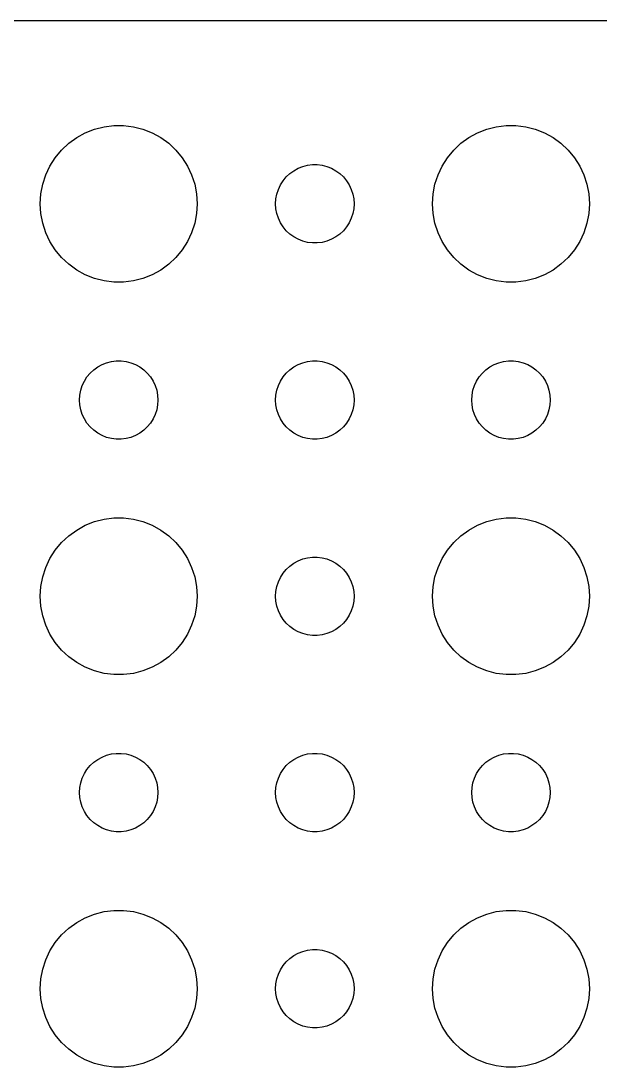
# Model space of a CAD drawing. Header units: metres. Extents: x -37 to 37, y 131 to 373.
# Drawn here: x -3.74 to 18.41, y 165.01 to 204.99 of the extents above; entities that cross this region are included whole.
import ezdxf

# ---------------------------------------------------------------- set-up
doc = ezdxf.new("R2010")
doc.units = ezdxf.units.M

msp = doc.modelspace()

# ---------------------------------------------------------------- linework, layer by layer
for p, q in [((32.3139, 204.99), (-32.3139, 204.99)), ((-1.27733, 200.714), (-0.92705, 200.853)), ((-0.92705, 200.853), (-0.56213, 200.947)), ((-0.56213, 200.947), (-0.18837, 200.994)), ((-0.18837, 200.994), (0.18837, 200.994)), ((0.18837, 200.994), (0.56213, 200.947)), ((0.56213, 200.947), (0.92705, 200.853)), ((0.92705, 200.853), (1.27733, 200.714)), ((13.7227, 200.714), (14.0729, 200.853)), ((14.0729, 200.853), (14.4379, 200.947)), ((14.4379, 200.947), (14.8116, 200.994)), ((14.8116, 200.994), (15.1884, 200.994)), ((15.1884, 200.994), (15.5621, 200.947)), ((15.5621, 200.947), (15.927, 200.853)), ((15.927, 200.853), (16.2773, 200.714)), ((-1.91226, 200.312), (-1.60747, 200.533)), ((-1.60747, 200.533), (-1.27733, 200.714)), ((1.27733, 200.714), (1.60747, 200.533)), ((1.60747, 200.533), (1.91226, 200.312)), ((13.0877, 200.312), (13.3925, 200.533)), ((13.3925, 200.533), (13.7227, 200.714)), ((16.2773, 200.714), (16.6075, 200.533)), ((16.6075, 200.533), (16.9123, 200.312)), ((-2.42705, 199.763), (-2.1869, 200.054)), ((-2.1869, 200.054), (-1.91226, 200.312)), ((1.91226, 200.312), (2.1869, 200.054)), ((2.1869, 200.054), (2.42705, 199.763)), ((12.5729, 199.763), (12.8131, 200.054)), ((12.8131, 200.054), (13.0877, 200.312)), ((16.9123, 200.312), (17.1869, 200.054)), ((17.1869, 200.054), (17.427, 199.763)), ((-2.62891, 199.445), (-2.42705, 199.763)), ((2.42705, 199.763), (2.62891, 199.445)), ((12.3711, 199.445), (12.5729, 199.763)), ((17.427, 199.763), (17.6289, 199.445)), ((-2.78932, 199.104), (-2.62891, 199.445)), ((2.62891, 199.445), (2.78932, 199.104)), ((6.40654, 199.027), (6.54385, 199.156)), ((6.54385, 199.156), (6.69626, 199.266)), ((6.69626, 199.266), (6.86133, 199.357)), ((6.86133, 199.357), (7.03647, 199.427)), ((7.03647, 199.427), (7.21892, 199.473)), ((7.21892, 199.473), (7.40581, 199.497)), ((7.40581, 199.497), (7.59418, 199.497)), ((7.59418, 199.497), (7.78107, 199.473)), ((7.78107, 199.473), (7.96352, 199.427)), ((7.96352, 199.427), (8.13866, 199.357)), ((8.13866, 199.357), (8.30373, 199.266)), ((8.30373, 199.266), (8.45613, 199.156)), ((8.45613, 199.156), (8.59344, 199.027)), ((12.2107, 199.104), (12.3711, 199.445)), ((17.6289, 199.445), (17.7893, 199.104)), ((-2.97633, 198.376), (-2.90575, 198.746)), ((-2.90575, 198.746), (-2.78932, 199.104)), ((2.78932, 199.104), (2.90575, 198.746)), ((2.90575, 198.746), (2.97633, 198.376)), ((6.10533, 198.552), (6.18553, 198.723)), ((6.18553, 198.723), (6.28647, 198.882)), ((6.28647, 198.882), (6.40654, 199.027)), ((8.59344, 199.027), (8.71352, 198.882)), ((8.71352, 198.882), (8.81445, 198.723)), ((8.81445, 198.723), (8.89465, 198.552)), ((12.0237, 198.376), (12.0942, 198.746)), ((12.0942, 198.746), (12.2107, 199.104)), ((17.7893, 199.104), (17.9057, 198.746)), ((17.9057, 198.746), (17.9763, 198.376)), ((-3, 198), (-2.97633, 198.376)), ((2.97633, 198.376), (3, 198)), ((6.01183, 198.188), (6.04712, 198.373)), ((6.04712, 198.373), (6.10533, 198.552)), ((8.89465, 198.552), (8.95287, 198.373)), ((8.95287, 198.373), (8.98816, 198.188)), ((12, 198), (12.0237, 198.376)), ((17.9763, 198.376), (18, 198)), ((-2.97633, 197.624), (-3, 198)), ((3, 198), (2.97633, 197.624)), ((6, 198), (6.01183, 198.188)), ((6.01183, 197.812), (6, 198)), ((8.98816, 198.188), (9, 198)), ((9, 198), (8.98816, 197.812)), ((12.0237, 197.624), (12, 198)), ((18, 198), (17.9763, 197.624)), ((-2.90575, 197.254), (-2.97633, 197.624)), ((2.97633, 197.624), (2.90575, 197.254)), ((6.04712, 197.627), (6.01183, 197.812)), ((6.10533, 197.448), (6.04712, 197.627)), ((8.95287, 197.627), (8.89465, 197.448)), ((8.98816, 197.812), (8.95287, 197.627)), ((12.0942, 197.254), (12.0237, 197.624)), ((17.9763, 197.624), (17.9057, 197.254)), ((-2.78932, 196.896), (-2.90575, 197.254)), ((2.90575, 197.254), (2.78932, 196.896)), ((6.18553, 197.277), (6.10533, 197.448)), ((6.28647, 197.118), (6.18553, 197.277)), ((8.81445, 197.277), (8.71352, 197.118)), ((8.89465, 197.448), (8.81445, 197.277)), ((12.2107, 196.896), (12.0942, 197.254)), ((17.9057, 197.254), (17.7893, 196.896)), ((-2.62891, 196.555), (-2.78932, 196.896)), ((2.78932, 196.896), (2.62891, 196.555)), ((6.40654, 196.973), (6.28647, 197.118)), ((6.54385, 196.844), (6.40654, 196.973)), ((6.69626, 196.734), (6.54385, 196.844)), ((6.86133, 196.643), (6.69626, 196.734)), ((8.30373, 196.734), (8.13866, 196.643)), ((8.45613, 196.844), (8.30373, 196.734)), ((8.59344, 196.973), (8.45613, 196.844)), ((8.71352, 197.118), (8.59344, 196.973)), ((12.3711, 196.555), (12.2107, 196.896)), ((17.7893, 196.896), (17.6289, 196.555)), ((-2.42705, 196.237), (-2.62891, 196.555)), ((2.62891, 196.555), (2.42705, 196.237)), ((7.03647, 196.573), (6.86133, 196.643)), ((7.21892, 196.527), (7.03647, 196.573)), ((7.40581, 196.503), (7.21892, 196.527)), ((7.59418, 196.503), (7.40581, 196.503)), ((7.78107, 196.527), (7.59418, 196.503)), ((7.96352, 196.573), (7.78107, 196.527)), ((8.13866, 196.643), (7.96352, 196.573)), ((12.5729, 196.237), (12.3711, 196.555)), ((17.6289, 196.555), (17.427, 196.237)), ((-2.1869, 195.946), (-2.42705, 196.237)), ((-1.91226, 195.688), (-2.1869, 195.946)), ((2.1869, 195.946), (1.91226, 195.688)), ((2.42705, 196.237), (2.1869, 195.946)), ((12.8131, 195.946), (12.5729, 196.237)), ((13.0877, 195.688), (12.8131, 195.946)), ((17.1869, 195.946), (16.9123, 195.688)), ((17.427, 196.237), (17.1869, 195.946)), ((-1.60747, 195.467), (-1.91226, 195.688)), ((1.91226, 195.688), (1.60747, 195.467)), ((13.3925, 195.467), (13.0877, 195.688)), ((16.9123, 195.688), (16.6075, 195.467)), ((-1.27733, 195.286), (-1.60747, 195.467)), ((-0.92705, 195.147), (-1.27733, 195.286)), ((-0.56213, 195.053), (-0.92705, 195.147)), ((0.92705, 195.147), (0.56213, 195.053)), ((1.27733, 195.286), (0.92705, 195.147)), ((1.60747, 195.467), (1.27733, 195.286)), ((13.7227, 195.286), (13.3925, 195.467)), ((14.0729, 195.147), (13.7227, 195.286)), ((14.4379, 195.053), (14.0729, 195.147)), ((15.927, 195.147), (15.5621, 195.053)), ((16.2773, 195.286), (15.927, 195.147)), ((16.6075, 195.467), (16.2773, 195.286)), ((-0.18837, 195.006), (-0.56213, 195.053)), ((0.18837, 195.006), (-0.18837, 195.006)), ((0.56213, 195.053), (0.18837, 195.006)), ((14.8116, 195.006), (14.4379, 195.053)), ((15.1884, 195.006), (14.8116, 195.006)), ((15.5621, 195.053), (15.1884, 195.006)), ((-0.63866, 191.857), (-0.46352, 191.927)), ((-0.46352, 191.927), (-0.28107, 191.973)), ((-0.28107, 191.973), (-0.09418, 191.997)), ((-0.09418, 191.997), (0.09418, 191.997)), ((0.09418, 191.997), (0.28107, 191.973)), ((0.28107, 191.973), (0.46352, 191.927)), ((0.46352, 191.927), (0.63866, 191.857)), ((6.86133, 191.857), (7.03647, 191.927)), ((7.03647, 191.927), (7.21892, 191.973)), ((7.21892, 191.973), (7.40581, 191.997)), ((7.40581, 191.997), (7.59418, 191.997)), ((7.59418, 191.997), (7.78107, 191.973)), ((7.78107, 191.973), (7.96352, 191.927)), ((7.96352, 191.927), (8.13866, 191.857)), ((14.3613, 191.857), (14.5365, 191.927)), ((14.5365, 191.927), (14.7189, 191.973)), ((14.7189, 191.973), (14.9058, 191.997)), ((14.9058, 191.997), (15.0942, 191.997)), ((15.0942, 191.997), (15.2811, 191.973)), ((15.2811, 191.973), (15.4635, 191.927)), ((15.4635, 191.927), (15.6387, 191.857)), ((-1.21352, 191.382), (-1.09344, 191.527)), ((-1.09344, 191.527), (-0.95613, 191.656)), ((-0.95613, 191.656), (-0.80373, 191.766)), ((-0.80373, 191.766), (-0.63866, 191.857)), ((0.63866, 191.857), (0.80373, 191.766)), ((0.80373, 191.766), (0.95613, 191.656)), ((0.95613, 191.656), (1.09344, 191.527)), ((1.09344, 191.527), (1.21352, 191.382)), ((6.28647, 191.382), (6.40654, 191.527)), ((6.40654, 191.527), (6.54385, 191.656)), ((6.54385, 191.656), (6.69626, 191.766)), ((6.69626, 191.766), (6.86133, 191.857)), ((8.13866, 191.857), (8.30373, 191.766)), ((8.30373, 191.766), (8.45613, 191.656)), ((8.45613, 191.656), (8.59344, 191.527)), ((8.59344, 191.527), (8.71352, 191.382)), ((13.7865, 191.382), (13.9065, 191.527)), ((13.9065, 191.527), (14.0439, 191.656)), ((14.0439, 191.656), (14.1963, 191.766)), ((14.1963, 191.766), (14.3613, 191.857)), ((15.6387, 191.857), (15.8037, 191.766)), ((15.8037, 191.766), (15.9561, 191.656)), ((15.9561, 191.656), (16.0934, 191.527)), ((16.0934, 191.527), (16.2135, 191.382)), ((-1.39465, 191.052), (-1.31445, 191.223)), ((-1.31445, 191.223), (-1.21352, 191.382)), ((1.21352, 191.382), (1.31445, 191.223)), ((1.31445, 191.223), (1.39465, 191.052)), ((6.10533, 191.052), (6.18553, 191.223)), ((6.18553, 191.223), (6.28647, 191.382)), ((8.71352, 191.382), (8.81445, 191.223)), ((8.81445, 191.223), (8.89465, 191.052)), ((13.6053, 191.052), (13.6855, 191.223)), ((13.6855, 191.223), (13.7865, 191.382)), ((16.2135, 191.382), (16.3145, 191.223)), ((16.3145, 191.223), (16.3947, 191.052)), ((-1.48816, 190.688), (-1.45287, 190.873)), ((-1.45287, 190.873), (-1.39465, 191.052)), ((1.39465, 191.052), (1.45287, 190.873)), ((1.45287, 190.873), (1.48816, 190.688)), ((6.01183, 190.688), (6.04712, 190.873)), ((6.04712, 190.873), (6.10533, 191.052)), ((8.89465, 191.052), (8.95287, 190.873)), ((8.95287, 190.873), (8.98816, 190.688)), ((13.5118, 190.688), (13.5471, 190.873)), ((13.5471, 190.873), (13.6053, 191.052)), ((16.3947, 191.052), (16.4529, 190.873)), ((16.4529, 190.873), (16.4882, 190.688)), ((-1.5, 190.5), (-1.48816, 190.688)), ((-1.48816, 190.312), (-1.5, 190.5)), ((1.48816, 190.688), (1.5, 190.5)), ((1.5, 190.5), (1.48816, 190.312)), ((6, 190.5), (6.01183, 190.688)), ((6.01183, 190.312), (6, 190.5)), ((8.98816, 190.688), (9, 190.5)), ((9, 190.5), (8.98816, 190.312)), ((13.5, 190.5), (13.5118, 190.688)), ((13.5118, 190.312), (13.5, 190.5)), ((16.4882, 190.688), (16.5, 190.5)), ((16.5, 190.5), (16.4882, 190.312)), ((-1.45287, 190.127), (-1.48816, 190.312)), ((-1.39465, 189.948), (-1.45287, 190.127)), ((-1.31445, 189.777), (-1.39465, 189.948)), ((1.39465, 189.948), (1.31445, 189.777)), ((1.45287, 190.127), (1.39465, 189.948)), ((1.48816, 190.312), (1.45287, 190.127)), ((6.04712, 190.127), (6.01183, 190.312)), ((6.10533, 189.948), (6.04712, 190.127)), ((6.18553, 189.777), (6.10533, 189.948)), ((8.89465, 189.948), (8.81445, 189.777)), ((8.95287, 190.127), (8.89465, 189.948)), ((8.98816, 190.312), (8.95287, 190.127)), ((13.5471, 190.127), (13.5118, 190.312)), ((13.6053, 189.948), (13.5471, 190.127)), ((13.6855, 189.777), (13.6053, 189.948)), ((16.3947, 189.948), (16.3145, 189.777)), ((16.4529, 190.127), (16.3947, 189.948)), ((16.4882, 190.312), (16.4529, 190.127)), ((-1.21352, 189.618), (-1.31445, 189.777)), ((-1.09344, 189.473), (-1.21352, 189.618)), ((1.21352, 189.618), (1.09344, 189.473)), ((1.31445, 189.777), (1.21352, 189.618)), ((6.28647, 189.618), (6.18553, 189.777)), ((6.40654, 189.473), (6.28647, 189.618)), ((8.71352, 189.618), (8.59344, 189.473)), ((8.81445, 189.777), (8.71352, 189.618)), ((13.7865, 189.618), (13.6855, 189.777)), ((13.9065, 189.473), (13.7865, 189.618)), ((16.2135, 189.618), (16.0934, 189.473)), ((16.3145, 189.777), (16.2135, 189.618)), ((-0.95613, 189.344), (-1.09344, 189.473)), ((-0.80373, 189.234), (-0.95613, 189.344)), ((-0.63866, 189.143), (-0.80373, 189.234)), ((-0.46352, 189.073), (-0.63866, 189.143)), ((0.63866, 189.143), (0.46352, 189.073)), ((0.80373, 189.234), (0.63866, 189.143)), ((0.95613, 189.344), (0.80373, 189.234)), ((1.09344, 189.473), (0.95613, 189.344)), ((6.54385, 189.344), (6.40654, 189.473)), ((6.69626, 189.234), (6.54385, 189.344)), ((6.86133, 189.143), (6.69626, 189.234)), ((7.03647, 189.073), (6.86133, 189.143)), ((8.13866, 189.143), (7.96352, 189.073)), ((8.30373, 189.234), (8.13866, 189.143)), ((8.45613, 189.344), (8.30373, 189.234)), ((8.59344, 189.473), (8.45613, 189.344)), ((14.0439, 189.344), (13.9065, 189.473)), ((14.1963, 189.234), (14.0439, 189.344)), ((14.3613, 189.143), (14.1963, 189.234)), ((14.5365, 189.073), (14.3613, 189.143)), ((15.6387, 189.143), (15.4635, 189.073)), ((15.8037, 189.234), (15.6387, 189.143)), ((15.9561, 189.344), (15.8037, 189.234)), ((16.0934, 189.473), (15.9561, 189.344)), ((-0.28107, 189.027), (-0.46352, 189.073)), ((-0.09418, 189.003), (-0.28107, 189.027)), ((0.09418, 189.003), (-0.09418, 189.003)), ((0.28107, 189.027), (0.09418, 189.003)), ((0.46352, 189.073), (0.28107, 189.027)), ((7.21892, 189.027), (7.03647, 189.073)), ((7.40581, 189.003), (7.21892, 189.027)), ((7.59418, 189.003), (7.40581, 189.003)), ((7.78107, 189.027), (7.59418, 189.003)), ((7.96352, 189.073), (7.78107, 189.027)), ((14.7189, 189.027), (14.5365, 189.073)), ((14.9058, 189.003), (14.7189, 189.027)), ((15.0942, 189.003), (14.9058, 189.003)), ((15.2811, 189.027), (15.0942, 189.003)), ((15.4635, 189.073), (15.2811, 189.027)), ((-0.92705, 185.853), (-0.56213, 185.947)), ((-0.56213, 185.947), (-0.18837, 185.994)), ((-0.18837, 185.994), (0.18837, 185.994)), ((0.18837, 185.994), (0.56213, 185.947)), ((0.56213, 185.947), (0.92705, 185.853)), ((14.0729, 185.853), (14.4379, 185.947)), ((14.4379, 185.947), (14.8116, 185.994)), ((14.8116, 185.994), (15.1884, 185.994)), ((15.1884, 185.994), (15.5621, 185.947)), ((15.5621, 185.947), (15.927, 185.853)), ((-1.91226, 185.312), (-1.60747, 185.533)), ((-1.60747, 185.533), (-1.27733, 185.714)), ((-1.27733, 185.714), (-0.92705, 185.853)), ((0.92705, 185.853), (1.27733, 185.714)), ((1.27733, 185.714), (1.60747, 185.533)), ((1.60747, 185.533), (1.91226, 185.312)), ((13.0877, 185.312), (13.3925, 185.533)), ((13.3925, 185.533), (13.7227, 185.714)), ((13.7227, 185.714), (14.0729, 185.853)), ((15.927, 185.853), (16.2773, 185.714)), ((16.2773, 185.714), (16.6075, 185.533)), ((16.6075, 185.533), (16.9123, 185.312)), ((-2.1869, 185.054), (-1.91226, 185.312)), ((1.91226, 185.312), (2.1869, 185.054)), ((12.8131, 185.054), (13.0877, 185.312)), ((16.9123, 185.312), (17.1869, 185.054)), ((-2.62891, 184.445), (-2.42705, 184.763)), ((-2.42705, 184.763), (-2.1869, 185.054)), ((2.1869, 185.054), (2.42705, 184.763)), ((2.42705, 184.763), (2.62891, 184.445)), ((12.3711, 184.445), (12.5729, 184.763)), ((12.5729, 184.763), (12.8131, 185.054)), ((17.1869, 185.054), (17.427, 184.763)), ((17.427, 184.763), (17.6289, 184.445)), ((-2.78932, 184.104), (-2.62891, 184.445)), ((2.62891, 184.445), (2.78932, 184.104)), ((6.69626, 184.266), (6.86133, 184.357)), ((6.86133, 184.357), (7.03647, 184.427)), ((7.03647, 184.427), (7.21892, 184.473)), ((7.21892, 184.473), (7.40581, 184.497)), ((7.40581, 184.497), (7.59418, 184.497)), ((7.59418, 184.497), (7.78107, 184.473)), ((7.78107, 184.473), (7.96352, 184.427)), ((7.96352, 184.427), (8.13866, 184.357)), ((8.13866, 184.357), (8.30373, 184.266)), ((12.2107, 184.104), (12.3711, 184.445)), ((17.6289, 184.445), (17.7893, 184.104)), ((-2.90575, 183.746), (-2.78932, 184.104)), ((2.78932, 184.104), (2.90575, 183.746)), ((6.28647, 183.882), (6.40654, 184.027)), ((6.40654, 184.027), (6.54385, 184.156)), ((6.54385, 184.156), (6.69626, 184.266)), ((8.30373, 184.266), (8.45613, 184.156)), ((8.45613, 184.156), (8.59344, 184.027)), ((8.59344, 184.027), (8.71352, 183.882)), ((12.0942, 183.746), (12.2107, 184.104)), ((17.7893, 184.104), (17.9057, 183.746)), ((-2.97633, 183.376), (-2.90575, 183.746)), ((2.90575, 183.746), (2.97633, 183.376)), ((6.04712, 183.373), (6.10533, 183.552)), ((6.10533, 183.552), (6.18553, 183.723)), ((6.18553, 183.723), (6.28647, 183.882)), ((8.71352, 183.882), (8.81445, 183.723)), ((8.81445, 183.723), (8.89465, 183.552)), ((8.89465, 183.552), (8.95287, 183.373)), ((12.0237, 183.376), (12.0942, 183.746)), ((17.9057, 183.746), (17.9763, 183.376)), ((-3, 183), (-2.97633, 183.376)), ((2.97633, 183.376), (3, 183)), ((6, 183), (6.01183, 183.188)), ((6.01183, 183.188), (6.04712, 183.373)), ((8.95287, 183.373), (8.98816, 183.188)), ((8.98816, 183.188), (9, 183)), ((12, 183), (12.0237, 183.376)), ((17.9763, 183.376), (18, 183)), ((-2.97633, 182.624), (-3, 183)), ((3, 183), (2.97633, 182.624)), ((6.01183, 182.812), (6, 183)), ((6.04712, 182.627), (6.01183, 182.812)), ((8.98816, 182.812), (8.95287, 182.627)), ((9, 183), (8.98816, 182.812)), ((12.0237, 182.624), (12, 183)), ((18, 183), (17.9763, 182.624)), ((-2.90575, 182.254), (-2.97633, 182.624)), ((2.97633, 182.624), (2.90575, 182.254)), ((6.10533, 182.448), (6.04712, 182.627)), ((6.18553, 182.277), (6.10533, 182.448)), ((8.89465, 182.448), (8.81445, 182.277)), ((8.95287, 182.627), (8.89465, 182.448)), ((12.0942, 182.254), (12.0237, 182.624)), ((17.9763, 182.624), (17.9057, 182.254)), ((-2.78932, 181.896), (-2.90575, 182.254)), ((2.90575, 182.254), (2.78932, 181.896)), ((6.28647, 182.118), (6.18553, 182.277)), ((6.40654, 181.973), (6.28647, 182.118)), ((6.54385, 181.844), (6.40654, 181.973)), ((8.59344, 181.973), (8.45613, 181.844)), ((8.71352, 182.118), (8.59344, 181.973)), ((8.81445, 182.277), (8.71352, 182.118)), ((12.2107, 181.896), (12.0942, 182.254)), ((17.9057, 182.254), (17.7893, 181.896)), ((-2.62891, 181.555), (-2.78932, 181.896)), ((-2.42705, 181.237), (-2.62891, 181.555)), ((2.62891, 181.555), (2.42705, 181.237)), ((2.78932, 181.896), (2.62891, 181.555)), ((6.69626, 181.734), (6.54385, 181.844)), ((6.86133, 181.643), (6.69626, 181.734)), ((7.03647, 181.573), (6.86133, 181.643)), ((7.21892, 181.527), (7.03647, 181.573)), ((7.96352, 181.573), (7.78107, 181.527)), ((8.13866, 181.643), (7.96352, 181.573)), ((8.30373, 181.734), (8.13866, 181.643)), ((8.45613, 181.844), (8.30373, 181.734)), ((12.3711, 181.555), (12.2107, 181.896)), ((12.5729, 181.237), (12.3711, 181.555)), ((17.6289, 181.555), (17.427, 181.237)), ((17.7893, 181.896), (17.6289, 181.555)), ((-2.1869, 180.946), (-2.42705, 181.237)), ((2.42705, 181.237), (2.1869, 180.946)), ((7.40581, 181.503), (7.21892, 181.527)), ((7.59418, 181.503), (7.40581, 181.503)), ((7.78107, 181.527), (7.59418, 181.503)), ((12.8131, 180.946), (12.5729, 181.237)), ((17.427, 181.237), (17.1869, 180.946)), ((-1.91226, 180.688), (-2.1869, 180.946)), ((2.1869, 180.946), (1.91226, 180.688)), ((13.0877, 180.688), (12.8131, 180.946)), ((17.1869, 180.946), (16.9123, 180.688)), ((-1.60747, 180.467), (-1.91226, 180.688)), ((-1.27733, 180.286), (-1.60747, 180.467)), ((1.60747, 180.467), (1.27733, 180.286)), ((1.91226, 180.688), (1.60747, 180.467)), ((13.3925, 180.467), (13.0877, 180.688)), ((13.7227, 180.286), (13.3925, 180.467)), ((16.6075, 180.467), (16.2773, 180.286)), ((16.9123, 180.688), (16.6075, 180.467)), ((-0.92705, 180.147), (-1.27733, 180.286)), ((-0.56213, 180.053), (-0.92705, 180.147)), ((-0.18837, 180.006), (-0.56213, 180.053)), ((0.18837, 180.006), (-0.18837, 180.006)), ((0.56213, 180.053), (0.18837, 180.006)), ((0.92705, 180.147), (0.56213, 180.053)), ((1.27733, 180.286), (0.92705, 180.147)), ((14.0729, 180.147), (13.7227, 180.286)), ((14.4379, 180.053), (14.0729, 180.147)), ((14.8116, 180.006), (14.4379, 180.053)), ((15.1884, 180.006), (14.8116, 180.006)), ((15.5621, 180.053), (15.1884, 180.006)), ((15.927, 180.147), (15.5621, 180.053)), ((16.2773, 180.286), (15.927, 180.147)), ((-0.95613, 176.656), (-0.80373, 176.766)), ((-0.80373, 176.766), (-0.63866, 176.857)), ((-0.63866, 176.857), (-0.46352, 176.927)), ((-0.46352, 176.927), (-0.28107, 176.973)), ((-0.28107, 176.973), (-0.09418, 176.997)), ((-0.09418, 176.997), (0.09418, 176.997)), ((0.09418, 176.997), (0.28107, 176.973)), ((0.28107, 176.973), (0.46352, 176.927)), ((0.46352, 176.927), (0.63866, 176.857)), ((0.63866, 176.857), (0.80373, 176.766)), ((0.80373, 176.766), (0.95613, 176.656)), ((6.54385, 176.656), (6.69626, 176.766)), ((6.69626, 176.766), (6.86133, 176.857)), ((6.86133, 176.857), (7.03647, 176.927)), ((7.03647, 176.927), (7.21892, 176.973)), ((7.21892, 176.973), (7.40581, 176.997)), ((7.40581, 176.997), (7.59418, 176.997)), ((7.59418, 176.997), (7.78107, 176.973)), ((7.78107, 176.973), (7.96352, 176.927)), ((7.96352, 176.927), (8.13866, 176.857)), ((8.13866, 176.857), (8.30373, 176.766)), ((8.30373, 176.766), (8.45613, 176.656)), ((14.0439, 176.656), (14.1963, 176.766)), ((14.1963, 176.766), (14.3613, 176.857)), ((14.3613, 176.857), (14.5365, 176.927)), ((14.5365, 176.927), (14.7189, 176.973)), ((14.7189, 176.973), (14.9058, 176.997)), ((14.9058, 176.997), (15.0942, 176.997)), ((15.0942, 176.997), (15.2811, 176.973)), ((15.2811, 176.973), (15.4635, 176.927)), ((15.4635, 176.927), (15.6387, 176.857)), ((15.6387, 176.857), (15.8037, 176.766)), ((15.8037, 176.766), (15.9561, 176.656)), ((-1.31445, 176.223), (-1.21352, 176.382)), ((-1.21352, 176.382), (-1.09344, 176.527)), ((-1.09344, 176.527), (-0.95613, 176.656)), ((0.95613, 176.656), (1.09344, 176.527)), ((1.09344, 176.527), (1.21352, 176.382)), ((1.21352, 176.382), (1.31445, 176.223)), ((6.18553, 176.223), (6.28647, 176.382)), ((6.28647, 176.382), (6.40654, 176.527)), ((6.40654, 176.527), (6.54385, 176.656)), ((8.45613, 176.656), (8.59344, 176.527)), ((8.59344, 176.527), (8.71352, 176.382)), ((8.71352, 176.382), (8.81445, 176.223)), ((13.6855, 176.223), (13.7865, 176.382)), ((13.7865, 176.382), (13.9065, 176.527)), ((13.9065, 176.527), (14.0439, 176.656)), ((15.9561, 176.656), (16.0934, 176.527)), ((16.0934, 176.527), (16.2135, 176.382)), ((16.2135, 176.382), (16.3145, 176.223)), ((-1.45287, 175.873), (-1.39465, 176.052)), ((-1.39465, 176.052), (-1.31445, 176.223)), ((1.31445, 176.223), (1.39465, 176.052)), ((1.39465, 176.052), (1.45287, 175.873)), ((6.04712, 175.873), (6.10533, 176.052)), ((6.10533, 176.052), (6.18553, 176.223)), ((8.81445, 176.223), (8.89465, 176.052)), ((8.89465, 176.052), (8.95287, 175.873)), ((13.5471, 175.873), (13.6053, 176.052)), ((13.6053, 176.052), (13.6855, 176.223)), ((16.3145, 176.223), (16.3947, 176.052)), ((16.3947, 176.052), (16.4529, 175.873)), ((-1.5, 175.5), (-1.48816, 175.688)), ((-1.48816, 175.688), (-1.45287, 175.873)), ((1.45287, 175.873), (1.48816, 175.688)), ((1.48816, 175.688), (1.5, 175.5)), ((6, 175.5), (6.01183, 175.688)), ((6.01183, 175.688), (6.04712, 175.873)), ((8.95287, 175.873), (8.98816, 175.688)), ((8.98816, 175.688), (9, 175.5)), ((13.5, 175.5), (13.5118, 175.688)), ((13.5118, 175.688), (13.5471, 175.873)), ((16.4529, 175.873), (16.4882, 175.688)), ((16.4882, 175.688), (16.5, 175.5)), ((-1.48816, 175.312), (-1.5, 175.5)), ((-1.45287, 175.127), (-1.48816, 175.312)), ((1.48816, 175.312), (1.45287, 175.127)), ((1.5, 175.5), (1.48816, 175.312)), ((6.01183, 175.312), (6, 175.5)), ((6.04712, 175.127), (6.01183, 175.312)), ((8.98816, 175.312), (8.95287, 175.127)), ((9, 175.5), (8.98816, 175.312)), ((13.5118, 175.312), (13.5, 175.5)), ((13.5471, 175.127), (13.5118, 175.312)), ((16.4882, 175.312), (16.4529, 175.127)), ((16.5, 175.5), (16.4882, 175.312)), ((-1.39465, 174.948), (-1.45287, 175.127)), ((-1.31445, 174.777), (-1.39465, 174.948)), ((-1.21352, 174.618), (-1.31445, 174.777)), ((1.31445, 174.777), (1.21352, 174.618)), ((1.39465, 174.948), (1.31445, 174.777)), ((1.45287, 175.127), (1.39465, 174.948)), ((6.10533, 174.948), (6.04712, 175.127)), ((6.18553, 174.777), (6.10533, 174.948)), ((6.28647, 174.618), (6.18553, 174.777)), ((8.81445, 174.777), (8.71352, 174.618)), ((8.89465, 174.948), (8.81445, 174.777)), ((8.95287, 175.127), (8.89465, 174.948)), ((13.6053, 174.948), (13.5471, 175.127)), ((13.6855, 174.777), (13.6053, 174.948)), ((13.7865, 174.618), (13.6855, 174.777)), ((16.3145, 174.777), (16.2135, 174.618)), ((16.3947, 174.948), (16.3145, 174.777)), ((16.4529, 175.127), (16.3947, 174.948)), ((-1.09344, 174.473), (-1.21352, 174.618)), ((-0.95613, 174.344), (-1.09344, 174.473)), ((-0.80373, 174.234), (-0.95613, 174.344)), ((0.95613, 174.344), (0.80373, 174.234)), ((1.09344, 174.473), (0.95613, 174.344)), ((1.21352, 174.618), (1.09344, 174.473)), ((6.40654, 174.473), (6.28647, 174.618)), ((6.54385, 174.344), (6.40654, 174.473)), ((6.69626, 174.234), (6.54385, 174.344)), ((8.45613, 174.344), (8.30373, 174.234)), ((8.59344, 174.473), (8.45613, 174.344)), ((8.71352, 174.618), (8.59344, 174.473)), ((13.9065, 174.473), (13.7865, 174.618)), ((14.0439, 174.344), (13.9065, 174.473)), ((14.1963, 174.234), (14.0439, 174.344)), ((15.9561, 174.344), (15.8037, 174.234)), ((16.0934, 174.473), (15.9561, 174.344)), ((16.2135, 174.618), (16.0934, 174.473)), ((-0.63866, 174.143), (-0.80373, 174.234)), ((-0.46352, 174.073), (-0.63866, 174.143)), ((-0.28107, 174.027), (-0.46352, 174.073)), ((-0.09418, 174.003), (-0.28107, 174.027)), ((0.09418, 174.003), (-0.09418, 174.003)), ((0.28107, 174.027), (0.09418, 174.003)), ((0.46352, 174.073), (0.28107, 174.027)), ((0.63866, 174.143), (0.46352, 174.073)), ((0.80373, 174.234), (0.63866, 174.143)), ((6.86133, 174.143), (6.69626, 174.234)), ((7.03647, 174.073), (6.86133, 174.143)), ((7.21892, 174.027), (7.03647, 174.073)), ((7.40581, 174.003), (7.21892, 174.027)), ((7.59418, 174.003), (7.40581, 174.003)), ((7.78107, 174.027), (7.59418, 174.003)), ((7.96352, 174.073), (7.78107, 174.027)), ((8.13866, 174.143), (7.96352, 174.073)), ((8.30373, 174.234), (8.13866, 174.143)), ((14.3613, 174.143), (14.1963, 174.234)), ((14.5365, 174.073), (14.3613, 174.143)), ((14.7189, 174.027), (14.5365, 174.073)), ((14.9058, 174.003), (14.7189, 174.027)), ((15.0942, 174.003), (14.9058, 174.003)), ((15.2811, 174.027), (15.0942, 174.003)), ((15.4635, 174.073), (15.2811, 174.027)), ((15.6387, 174.143), (15.4635, 174.073)), ((15.8037, 174.234), (15.6387, 174.143)), ((-1.27733, 170.714), (-0.92705, 170.853)), ((-0.92705, 170.853), (-0.56213, 170.947)), ((-0.56213, 170.947), (-0.18837, 170.994)), ((-0.18837, 170.994), (0.18837, 170.994)), ((0.18837, 170.994), (0.56213, 170.947)), ((0.56213, 170.947), (0.92705, 170.853)), ((0.92705, 170.853), (1.27733, 170.714)), ((13.7227, 170.714), (14.0729, 170.853)), ((14.0729, 170.853), (14.4379, 170.947)), ((14.4379, 170.947), (14.8116, 170.994)), ((14.8116, 170.994), (15.1884, 170.994)), ((15.1884, 170.994), (15.5621, 170.947)), ((15.5621, 170.947), (15.927, 170.853)), ((15.927, 170.853), (16.2773, 170.714)), ((-1.91226, 170.312), (-1.60747, 170.533)), ((-1.60747, 170.533), (-1.27733, 170.714)), ((1.27733, 170.714), (1.60747, 170.533)), ((1.60747, 170.533), (1.91226, 170.312)), ((13.0877, 170.312), (13.3925, 170.533)), ((13.3925, 170.533), (13.7227, 170.714)), ((16.2773, 170.714), (16.6075, 170.533)), ((16.6075, 170.533), (16.9123, 170.312)), ((-2.42705, 169.763), (-2.1869, 170.054)), ((-2.1869, 170.054), (-1.91226, 170.312)), ((1.91226, 170.312), (2.1869, 170.054)), ((2.1869, 170.054), (2.42705, 169.763)), ((12.5729, 169.763), (12.8131, 170.054)), ((12.8131, 170.054), (13.0877, 170.312)), ((16.9123, 170.312), (17.1869, 170.054)), ((17.1869, 170.054), (17.427, 169.763)), ((-2.62891, 169.445), (-2.42705, 169.763)), ((2.42705, 169.763), (2.62891, 169.445)), ((12.3711, 169.445), (12.5729, 169.763)), ((17.427, 169.763), (17.6289, 169.445)), ((-2.78932, 169.104), (-2.62891, 169.445)), ((2.62891, 169.445), (2.78932, 169.104)), ((6.40654, 169.027), (6.54385, 169.156)), ((6.54385, 169.156), (6.69626, 169.266)), ((6.69626, 169.266), (6.86133, 169.357)), ((6.86133, 169.357), (7.03647, 169.427)), ((7.03647, 169.427), (7.21892, 169.473)), ((7.21892, 169.473), (7.40581, 169.497)), ((7.40581, 169.497), (7.59418, 169.497)), ((7.59418, 169.497), (7.78107, 169.473)), ((7.78107, 169.473), (7.96352, 169.427)), ((7.96352, 169.427), (8.13866, 169.357)), ((8.13866, 169.357), (8.30373, 169.266)), ((8.30373, 169.266), (8.45613, 169.156)), ((8.45613, 169.156), (8.59344, 169.027)), ((12.2107, 169.104), (12.3711, 169.445)), ((17.6289, 169.445), (17.7893, 169.104)), ((-2.97633, 168.376), (-2.90575, 168.746)), ((-2.90575, 168.746), (-2.78932, 169.104)), ((2.78932, 169.104), (2.90575, 168.746)), ((2.90575, 168.746), (2.97633, 168.376)), ((6.18553, 168.723), (6.28647, 168.882)), ((6.28647, 168.882), (6.40654, 169.027)), ((8.59344, 169.027), (8.71352, 168.882)), ((8.71352, 168.882), (8.81445, 168.723)), ((12.0237, 168.376), (12.0942, 168.746)), ((12.0942, 168.746), (12.2107, 169.104)), ((17.7893, 169.104), (17.9057, 168.746)), ((17.9057, 168.746), (17.9763, 168.376)), ((-3, 168), (-2.97633, 168.376)), ((2.97633, 168.376), (3, 168)), ((6.01183, 168.188), (6.04712, 168.373)), ((6.04712, 168.373), (6.10533, 168.552)), ((6.10533, 168.552), (6.18553, 168.723)), ((8.81445, 168.723), (8.89465, 168.552)), ((8.89465, 168.552), (8.95287, 168.373)), ((8.95287, 168.373), (8.98816, 168.188)), ((12, 168), (12.0237, 168.376)), ((17.9763, 168.376), (18, 168)), ((-2.97633, 167.624), (-3, 168)), ((3, 168), (2.97633, 167.624)), ((6, 168), (6.01183, 168.188)), ((6.01183, 167.812), (6, 168)), ((8.98816, 168.188), (9, 168)), ((9, 168), (8.98816, 167.812)), ((12.0237, 167.624), (12, 168)), ((18, 168), (17.9763, 167.624)), ((-2.90575, 167.254), (-2.97633, 167.624)), ((2.97633, 167.624), (2.90575, 167.254)), ((6.04712, 167.627), (6.01183, 167.812)), ((6.10533, 167.448), (6.04712, 167.627)), ((8.95287, 167.627), (8.89465, 167.448)), ((8.98816, 167.812), (8.95287, 167.627)), ((12.0942, 167.254), (12.0237, 167.624)), ((17.9763, 167.624), (17.9057, 167.254)), ((-2.78932, 166.896), (-2.90575, 167.254)), ((2.90575, 167.254), (2.78932, 166.896)), ((6.18553, 167.277), (6.10533, 167.448)), ((6.28647, 167.118), (6.18553, 167.277)), ((8.81445, 167.277), (8.71352, 167.118)), ((8.89465, 167.448), (8.81445, 167.277)), ((12.2107, 166.896), (12.0942, 167.254)), ((17.9057, 167.254), (17.7893, 166.896)), ((-2.62891, 166.555), (-2.78932, 166.896)), ((2.78932, 166.896), (2.62891, 166.555)), ((6.40654, 166.973), (6.28647, 167.118)), ((6.54385, 166.844), (6.40654, 166.973)), ((6.69626, 166.734), (6.54385, 166.844)), ((6.86133, 166.643), (6.69626, 166.734)), ((8.30373, 166.734), (8.13866, 166.643)), ((8.45613, 166.844), (8.30373, 166.734)), ((8.59344, 166.973), (8.45613, 166.844)), ((8.71352, 167.118), (8.59344, 166.973)), ((12.3711, 166.555), (12.2107, 166.896)), ((17.7893, 166.896), (17.6289, 166.555)), ((-2.42705, 166.237), (-2.62891, 166.555)), ((2.62891, 166.555), (2.42705, 166.237)), ((7.03647, 166.573), (6.86133, 166.643)), ((7.21892, 166.527), (7.03647, 166.573)), ((7.40581, 166.503), (7.21892, 166.527)), ((7.59418, 166.503), (7.40581, 166.503)), ((7.78107, 166.527), (7.59418, 166.503)), ((7.96352, 166.573), (7.78107, 166.527)), ((8.13866, 166.643), (7.96352, 166.573)), ((12.5729, 166.237), (12.3711, 166.555)), ((17.6289, 166.555), (17.427, 166.237)), ((-2.1869, 165.946), (-2.42705, 166.237)), ((-1.91226, 165.688), (-2.1869, 165.946)), ((2.1869, 165.946), (1.91226, 165.688)), ((2.42705, 166.237), (2.1869, 165.946)), ((12.8131, 165.946), (12.5729, 166.237)), ((13.0877, 165.688), (12.8131, 165.946)), ((17.1869, 165.946), (16.9123, 165.688)), ((17.427, 166.237), (17.1869, 165.946)), ((-1.60747, 165.467), (-1.91226, 165.688)), ((1.91226, 165.688), (1.60747, 165.467)), ((13.3925, 165.467), (13.0877, 165.688)), ((16.9123, 165.688), (16.6075, 165.467)), ((-1.27733, 165.286), (-1.60747, 165.467)), ((-0.92705, 165.147), (-1.27733, 165.286)), ((-0.56213, 165.053), (-0.92705, 165.147)), ((0.92705, 165.147), (0.56213, 165.053)), ((1.27733, 165.286), (0.92705, 165.147)), ((1.60747, 165.467), (1.27733, 165.286)), ((13.7227, 165.286), (13.3925, 165.467)), ((14.0729, 165.147), (13.7227, 165.286)), ((14.4379, 165.053), (14.0729, 165.147)), ((15.927, 165.147), (15.5621, 165.053)), ((16.2773, 165.286), (15.927, 165.147)), ((16.6075, 165.467), (16.2773, 165.286)), ((-0.18837, 165.006), (-0.56213, 165.053)), ((0.18837, 165.006), (-0.18837, 165.006)), ((0.56213, 165.053), (0.18837, 165.006)), ((14.8116, 165.006), (14.4379, 165.053)), ((15.1884, 165.006), (14.8116, 165.006)), ((15.5621, 165.053), (15.1884, 165.006))]:
    msp.add_line(p, q)

doc.saveas('drawing.dxf')
